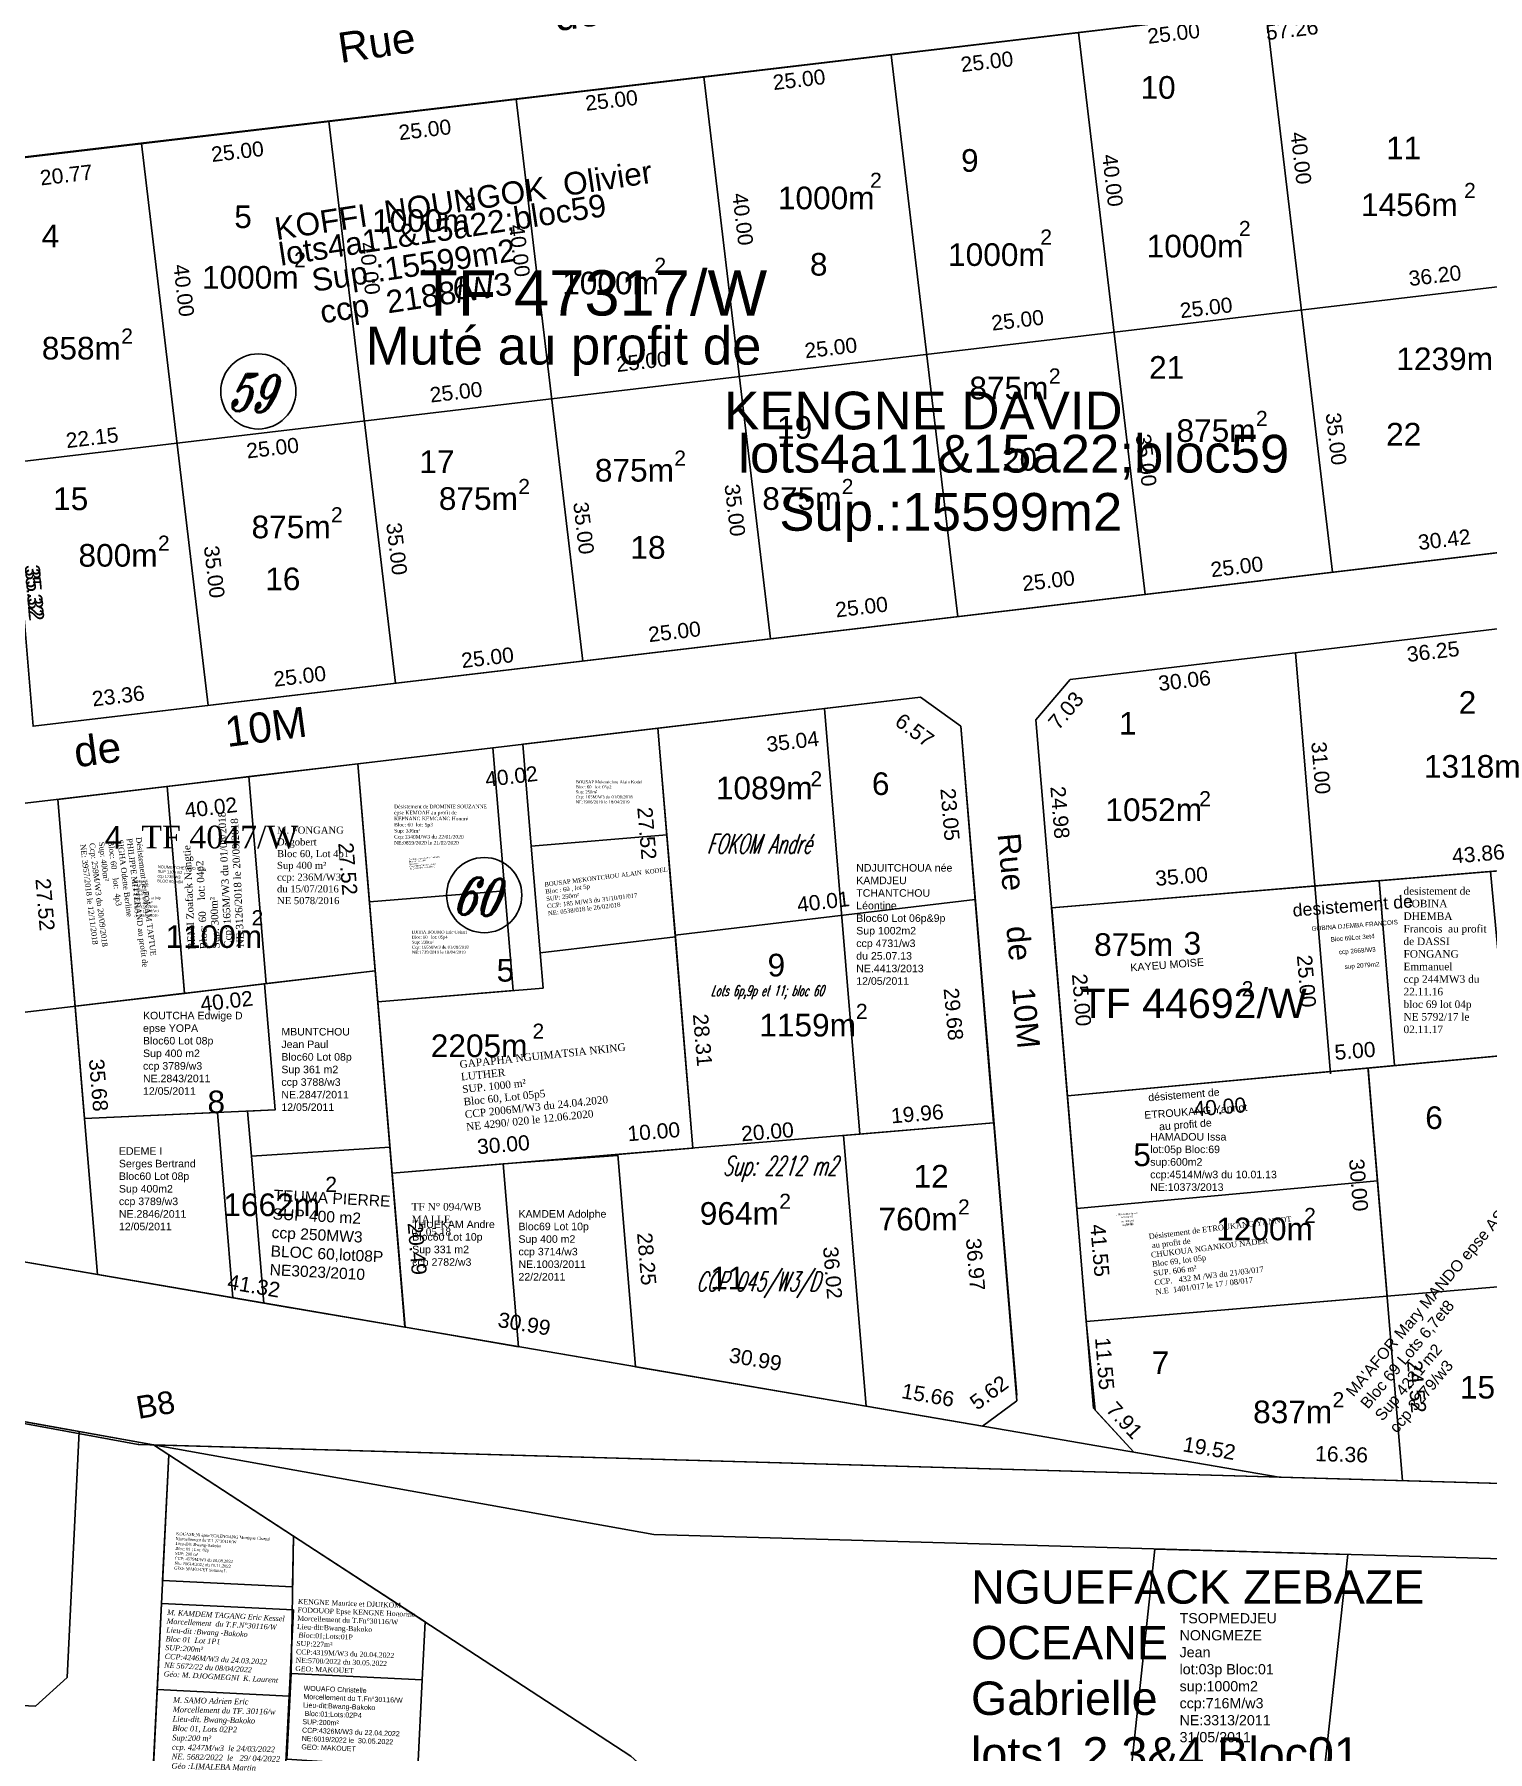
# Model space of a CAD drawing. Header units: millimetres. Extents: x 590121 to 927379, y 438565 to 1441738.
# Drawn here: x 924801.2 to 924993.8, y 1440473.2 to 1440700.8 of the extents above; entities that cross this region are included whole.
import ezdxf
from ezdxf.enums import TextEntityAlignment as Align

# ---------------------------------------------------------------- set-up
doc = ezdxf.new("R2010")
doc.units = ezdxf.units.MM
doc.header["$LTSCALE"] = 10
doc.layers.add('end maj 26 02 2021', color=30, linetype='Continuous')
doc.layers.add('Parcelles mal rattachées', color=1, linetype='Continuous')
doc.styles.add('FONT1', font='romanc.shx', dxfattribs={"width": 0.7, "oblique": 18, "height": 3})
doc.styles.add('FONT2', font='romant.shx', dxfattribs={"width": 0.7, "oblique": 18, "height": 3})
doc.styles.get("Standard").update_dxf_attribs({"font": 'arial.ttf'})
doc.styles.add('Times 1.0', font='times.ttf', dxfattribs={"width": 0.99, "height": 1})
doc.styles.add('Times 3.0', font='times.ttf', dxfattribs={"width": 0.99, "height": 3})

msp = doc.modelspace()

# ---------------------------------------------------------------- linework, layer by layer
at = {"layer": 'end maj 26 02 2021', "linetype": 'ByBlock'}
for p, q in [((924794.78, 1440683.97), (924996.41, 1440707.8)), ((925003.41, 1440633.1), (924801.05, 1440609.11))]:
    msp.add_line(p, q, dxfattribs=at)
at = {"layer": 'end maj 26 02 2021', "color": 7, "linetype": 'ByBlock', "ltscale": 14}
for p, q in [((924996.41, 1440707.8), (924794.79, 1440683.9)), ((924973.2, 1440629.52), (924964.38, 1440704)), ((924948.38, 1440626.58), (924939.55, 1440701.06)), ((924923.55, 1440623.64), (924914.72, 1440698.11)), ((924898.73, 1440620.69), (924889.9, 1440695.17)), ((924873.9, 1440617.75), (924865.07, 1440692.23)), ((924849.07, 1440614.81), (924840.25, 1440689.29)), ((924824.25, 1440611.86), (924815.42, 1440686.34)), ((924798.13, 1440644.01), (925005.03, 1440668.54))]:
    msp.add_line(p, q, dxfattribs=at)
at = {"layer": 'end maj 26 02 2021', "color": 7, "linetype": 'ByBlock', "lineweight": 25}
for p, q in [((924801.05, 1440609.11), (925003.41, 1440633.1)), ((924938.43, 1440615.33), (925004.28, 1440623.13)), ((924972.95, 1440563.07), (924968.28, 1440618.87)), ((924933.91, 1440609.95), (924938.43, 1440615.33)), ((924848.93, 1440604.72), (924918.63, 1440612.98)), ((924918.63, 1440612.98), (924923.94, 1440609.12)), ((924941.54, 1440518.74), (924933.91, 1440609.95)), ((924888.48, 1440553.22), (924883.82, 1440608.86)), ((924923.94, 1440609.12), (924931.36, 1440519.71)), ((924931.36, 1440520.48), (924923.94, 1440609.12)), ((924829.21, 1440602.38), (924848.93, 1440604.72)), ((924844.08, 1440604.15), (924848.62, 1440549.89)), ((924829.21, 1440602.38), (924689.88, 1440585.87)), ((924804.33, 1440599.43), (924809.6, 1440536.45)), ((925014.58, 1440591.6), (924935.99, 1440585.06)), ((924886.12, 1440581.44), (924925.86, 1440586.15)), ((924756.95, 1440566.12), (924846.37, 1440576.72)), ((925027.79, 1440568.43), (924938.08, 1440560.15)), ((924982.48, 1440509.15), (924977.94, 1440563.48)), ((924687.43, 1440557.4), (924840.15, 1440531.22)), ((924687.43, 1440557.4), (924850.33, 1440529.47)), ((924687.43, 1440557.4), (924835.22, 1440532.06)), ((924928.34, 1440556.56), (924848.62, 1440549.89)), ((924908.41, 1440554.89), (924911.41, 1440519)), ((924878.52, 1440552.39), (924880.87, 1440524.24)), ((924848.62, 1440549.89), (924850.33, 1440529.47)), ((925040.39, 1440538.61), (924940.58, 1440530.25)), ((924850.33, 1440529.47), (924931.78, 1440515.51)), ((924926.85, 1440516.35), (924855.26, 1440528.63)), ((924931.36, 1440519.71), (924926.85, 1440516.35)), ((924946.89, 1440512.92), (924941.54, 1440518.74)), ((924931.78, 1440515.51), (924941.96, 1440513.76)), ((924941.96, 1440513.76), (924966.13, 1440509.62)), ((924966.13, 1440509.62), (924946.89, 1440512.92)), ((925032.63, 1440507.71), (924966.13, 1440509.62))]:
    msp.add_line(p, q, dxfattribs=at)
at = {"layer": 'end maj 26 02 2021', "linetype": 'ByBlock', "ltscale": 0.0014}
for p, q in [((924848.62, 1440549.89), (924863.35, 1440551.12)), ((924863.35, 1440551.12), (924865.38, 1440526.89)), ((924850.33, 1440529.47), (924848.62, 1440549.89)), ((924865.38, 1440526.89), (924850.33, 1440529.47)), ((924816.99, 1440513.9), (924883.3, 1440501.99)), ((924880.26, 1440472.63), (924816.99, 1440513.9)), ((924883.3, 1440501.99), (925002.85, 1440498.56))]:
    msp.add_line(p, q, dxfattribs=at)
at = {"layer": 'end maj 26 02 2021', "color": 3, "linetype": 'ByBlock'}
for p, q in [((924711.34, 1440532.87), (924816.99, 1440513.9)), ((924815, 1440513.96), (924711.34, 1440532.87)), ((925032.63, 1440507.71), (924815, 1440513.96)), ((924816.99, 1440513.9), (924880.26, 1440472.63)), ((925166.56, 1440503.87), (924816.99, 1440513.9))]:
    msp.add_line(p, q, dxfattribs=at)
at = {"layer": 'end maj 26 02 2021', "color": 3, "linetype": 'ByBlock', "flags": 128}
msp.add_lwpolyline([(924794.79, 1440683.88), (924996.41, 1440707.8), (925001.81, 1440703.54), (925007.8, 1440638.45), (925003.41, 1440633.1), (924801.05, 1440609.11), (924794.79, 1440683.88)], dxfattribs=at)
at = {"layer": 'end maj 26 02 2021', "color": 3, "linetype": 'ByBlock', "lineweight": 30, "ltscale": 0.0014, "flags": 128}
msp.add_lwpolyline([(923920.6, 1440642.39), (923985.16, 1440579.58), (924041.36, 1440583.17), (924139.33, 1440573.19), (924240.53, 1440570.41), (924364.45, 1440543.24), (924459.64, 1440508.19), (924525.55, 1440516.73), (924578.96, 1440486.04), (924659.87, 1440500.65), (924711.34, 1440532.87), (924816.99, 1440513.9), (924880.26, 1440472.63), (924927.75, 1440429.92), (924990.63, 1440377.86), (924436.14, 1440405.03), (923816.36, 1440442.45), (923758.81, 1440615.97)], close=True, dxfattribs=at)
at = {"layer": 'end maj 26 02 2021', "linetype": 'ByBlock', "lineweight": -3, "ltscale": 0.0014, "flags": 128}
msp.add_lwpolyline([(924918.63, 1440612.98), (924923.94, 1440609.12), (924928.3, 1440556.56), (924910.6, 1440555.07), (924905.88, 1440611.47)], close=True, dxfattribs=at)
at = {"layer": 'end maj 26 02 2021', "linetype": 'ByBlock', "flags": 128}
msp.add_lwpolyline([(924905.88, 1440611.47), (924910.6, 1440555.07), (924908.41, 1440554.89), (924911.41, 1440519), (924880.87, 1440524.24), (924878.52, 1440552.39), (924888.48, 1440553.22), (924883.82, 1440608.86)], close=True, dxfattribs=at)
at = {"layer": 'end maj 26 02 2021', "color": 150}
for points in [[(924883.82, 1440608.86), (924885, 1440594.72), (924867.05, 1440593.22), (924865.92, 1440606.73)], [(924861.97, 1440606.27), (924863.55, 1440587.33), (924845.61, 1440585.83), (924844.08, 1440604.15)], [(924861.97, 1440606.27), (924863.55, 1440587.33), (924845.61, 1440585.83), (924844.08, 1440604.15)], [(924818.81, 1440601.15), (924821.1, 1440573.73), (924806.63, 1440572.01), (924804.33, 1440599.43)], [(924829.64, 1440602.44), (924831.93, 1440575.01), (924821.1, 1440573.72), (924818.81, 1440601.15)], [(924885, 1440594.72), (924886.14, 1440581.21), (924868.23, 1440579.08), (924867.05, 1440593.22)], [(924863.55, 1440587.33), (924864.66, 1440574.1), (924846.72, 1440572.59), (924845.61, 1440585.83)], [(924979.16, 1440548.88), (924980.44, 1440533.59), (924940.58, 1440530.25), (924939.33, 1440545.2)]]:
    msp.add_lwpolyline(points, close=True, dxfattribs=at)
at = {"layer": 'end maj 26 02 2021', "color": 3, "linetype": 'ByBlock', "flags": 128}
for points in [[(924844.08, 1440604.15), (924846.37, 1440576.72), (924806.63, 1440572.01), (924804.33, 1440599.43)], [(924780.38, 1440520.47), (924807.16, 1440515.66), (924805.56, 1440483.04), (924801.37, 1440479.25), (924778.65, 1440480.38)]]:
    msp.add_lwpolyline(points, close=True, dxfattribs=at)
at = {"layer": 'end maj 26 02 2021', "flags": 128}
msp.add_lwpolyline([(924844.08, 1440604.15), (924846.37, 1440576.72), (924831.93, 1440575.01), (924829.64, 1440602.44)], close=True, dxfattribs=at)
at = {"layer": 'end maj 26 02 2021', "color": 150, "linetype": 'ByBlock', "lineweight": -2, "flags": 128}
msp.add_lwpolyline([(924818.81, 1440601.15), (924821.1, 1440573.72), (924806.63, 1440572.01), (924804.33, 1440599.43)], close=True, dxfattribs=at)
at = {"layer": 'end maj 26 02 2021', "linetype": 'ByBlock', "flags": 128}
for points in [[(925014.58, 1440591.6), (925027.79, 1440568.43), (924938.08, 1440560.15), (924935.99, 1440585.06), (925014.62, 1440591.53)], [(924977.91, 1440563.83), (924980.44, 1440533.59), (924940.58, 1440530.25), (924938.08, 1440560.15)]]:
    msp.add_lwpolyline(points, dxfattribs=at)
at = {"layer": 'end maj 26 02 2021', "color": 150, "linetype": 'ByBlock', "lineweight": -3, "ltscale": 0.0014, "flags": 128}
for points in [[(924994.14, 1440589.85), (924996.11, 1440568.52), (925026.16, 1440571.29), (925027.78, 1440568.44), (924981.4, 1440564.15), (924979.38, 1440588.63)], [(924886.14, 1440581.21), (924888.48, 1440553.22), (924848.61, 1440549.89), (924846.72, 1440572.59), (924868.62, 1440574.43), (924868.23, 1440579.08)]]:
    msp.add_lwpolyline(points, close=True, dxfattribs=at)
at = {"layer": 'end maj 26 02 2021', "color": 3, "linetype": 'ByBlock', "ltscale": 0.0014, "flags": 128}
msp.add_lwpolyline([(924979.38, 1440588.67), (924981.4, 1440564.15), (924938.08, 1440560.15), (924936.03, 1440585.06)], close=True, dxfattribs=at)
at = {"layer": 'end maj 26 02 2021', "linetype": 'ByBlock', "ltscale": 0.0014, "flags": 128}
for points in [[(924846.37, 1440576.72), (924848.32, 1440553.36), (924829.98, 1440552.17), (924829.48, 1440558.11), (924833.12, 1440558.28), (924831.72, 1440574.98)], [(924831.72, 1440574.98), (924833.12, 1440558.27), (924807.87, 1440557.15), (924806.63, 1440572.01)], [(925027.78, 1440568.44), (925044.08, 1440553.32), (925032.63, 1440507.71), (924966.13, 1440509.62), (924946.89, 1440512.92), (924941.77, 1440518.49), (924940.58, 1440530.25), (924980.44, 1440533.59), (924977.91, 1440563.83)], [(924977.91, 1440563.82), (924979.16, 1440548.88), (924939.33, 1440545.2), (924938.08, 1440560.15)], [(924825.48, 1440557.93), (924827.53, 1440533.38), (924809.6, 1440536.45), (924807.87, 1440557.15)], [(924848.32, 1440553.36), (924850.32, 1440529.47), (924831.61, 1440532.68), (924829.98, 1440552.17)], [(924819.02, 1440512.58), (924880.26, 1440472.63), (924927.76, 1440429.92), (924990.63, 1440377.86), (924817.84, 1440386.33), (924813.09, 1440391.57)], [(924835.57, 1440501.78), (924852.98, 1440490.43), (924852.6, 1440482.74), (924835.23, 1440483.59)], [(924818.06, 1440492.87), (924835.54, 1440492.02), (924834.98, 1440480.6), (924817.49, 1440481.46)], [(924835.23, 1440483.59), (924852.6, 1440482.74), (924852.03, 1440471.09), (924834.67, 1440472.25)], [(924817.49, 1440481.46), (924834.98, 1440480.6), (924834.42, 1440469.18), (924816.94, 1440470.11)]]:
    msp.add_lwpolyline(points, close=True, dxfattribs=at)
at = {"layer": 'end maj 26 02 2021', "color": 3, "linetype": 'ByBlock', "lineweight": -3, "ltscale": 0.0014, "flags": 128}
msp.add_lwpolyline([(924863.35, 1440551.12), (924865.38, 1440526.89), (924850.33, 1440529.47), (924848.62, 1440549.89)], close=True, dxfattribs=at)
at = {"layer": 'end maj 26 02 2021', "linetype": 'ByBlock', "ltscale": 0.0014, "flags": 128}
msp.add_lwpolyline([(924878.52, 1440552.24), (924863.35, 1440551.12)], dxfattribs=at)
at = {"layer": 'end maj 26 02 2021', "color": 5, "linetype": 'ByBlock', "ltscale": 0.0014, "flags": 128}
msp.add_lwpolyline([(924949.67, 1440500.09), (924975.22, 1440499.36), (924971.01, 1440460.34), (924945.45, 1440461.08)], close=True, dxfattribs=at)
at = {"layer": 'end maj 26 02 2021', "color": 7, "linetype": 'ByBlock', "lineweight": 25}
for centre in [(924830.9, 1440653.49), (924860.82, 1440586.74)]:
    msp.add_circle(centre, 4.98, dxfattribs=at)
at = {"layer": 'end maj 26 02 2021', "color": 7, "linetype": 'ByBlock'}
msp.add_point((924815, 1440513.96), dxfattribs=at)
at = {"layer": 'Parcelles mal rattachées', "color": 6, "lineweight": 30, "ltscale": 0.0014, "flags": 128}
msp.add_lwpolyline([(924819.02, 1440512.58), (924835.57, 1440501.78), (924835.44, 1440495.07), (924818.2, 1440495.91)], close=True, dxfattribs=at)

# ---------------------------------------------------------------- texts
at = {"color": 7, "insert": (924818.84, 1440492.06), "char_height": 0.7, "width": 46.2905, "attachment_point": 1, "rotation": 356.8134}
msp.add_mtext('{\\fTimes New Roman|b0|i1|c0|p18;M. KAMDEM TAGANG Eric Kessel\\P\\C1;Morcellement  du T.F.N°30116/W\\P\\C7;Lieu-dit :Bwang -Bakoko\\PBloc 01  Lot 1P1\\PSUP:200m²\\PCCP:4246M/W3 du 24.03.2022\\PNE 5672/22 du 08/04/2022\\PGéo: M. DJOGMEGNI  K. Laurent}', dxfattribs=at)
at = {"char_height": 0.6669, "width": 22.6373, "attachment_point": 1, "rotation": 357.791}
for s, insert in [('{\\fTimes New Roman|b0|i0|c0|p18;KENGNE Maurice et DJUIKOM\\PFODOUOP Epse KENGNE Honorine\\P\\C1;Morcellement du T.Fn%%D30116/W\\P\\C256;Lieu-dit:Bwang-Bakoko\\P Bloc:01;Lots:01P\\C1;\\P\\C256;SUP:227m²\\PCCP:4319M/W3 du 20.04.2022\\PNE:5700/2022 du 30.05.2022\\PGEO: MAKOUET}', (924836.16, 1440493.48)), ('WOUAFO Christelle\\P{\\C1;Morcellement du T.Fn%%D30116/W\\P}Lieu-dit:Bwang-Bakoko\\P Bloc:01;Lots:02P4{\\C1;\\P}SUP:200m²\\PCCP:4326M/W3 du 22.04.2022\\PNE:6019/2022 le  30.05.2022\\P{\\C1;GEO: MAKOUET }', (924836.92, 1440481.99))]:
    msp.add_mtext(s, dxfattribs=dict(at, insert=insert))
at = {"insert": (924819.61, 1440480.47), "char_height": 0.7485, "width": 14.1943, "attachment_point": 1, "rotation": 358.6285, "style": 'Times 3.0'}
msp.add_mtext('{\\fTimes New Roman|b0|i1|c186|p18;M. SAMO Adrien Eric\\P\\C1;Morcellement du TF. 30116/w\\P\\C256;Lieu-dit. Bwang-Bakoko\\PBloc 01, Lots 02P2\\PSup:200 m²\\Pccp. 4247M/w3  le 24/03/2022\\PNE. 5682/2022  le   \\fTimes New Roman|b0|i1|c0|p18;29/\\fTimes New Roman|b0|i1|c186|p18; 04/2022\\P\\C1;Géo \\fTimes New Roman|b0|i1|c0|p18;:LIMALEBA Martin}', dxfattribs=at)
at = {"layer": 'end maj 26 02 2021', "color": 7, "linetype": 'ByBlock', "lineweight": 25}
for s, height, rotation, p in [('Rue            de         20M', 4, 8.3581, (924841.78, 1440697)), ('Rue            de         10M', 4, 7.6493, (924778.14, 1440599.82)), ('Rue    de   10M', 3, 275.3629, (924928.82, 1440594.82)), ('Rue    de   10M', 3, 275.3629, (924928.82, 1440594.82)), ('Rue    de   10M', 3, 275.3629, (924928.82, 1440594.82)), ('B8', 3, 9.8588, (924815, 1440517.31)), ('B8', 3, 9.8588, (924815, 1440517.31))]:
    msp.add_text(s, height=height, rotation=rotation, dxfattribs=at).set_placement(p)
at = {"layer": 'end maj 26 02 2021', "color": 7, "linetype": 'ByBlock'}
for s, rotation, p in [('57.26', 6.76, (924964.47, 1440700.04)), ('40.00', 276.76, (924942.67, 1440684.81)), ('40.00', 276.76, (924893.68, 1440679.67)), ('35.00', 276.76, (924947.12, 1440647.74)), ('35.00', 276.76, (924847.84, 1440635.98)), ('35.32', 274.784, (924799.92, 1440630.46))]:
    msp.add_text(s, height=2, rotation=rotation, dxfattribs=at).set_placement(p)
for s, height, p in [('10', 3, (924947.76, 1440692.28)), ('11', 3, (924980.3, 1440684.26)), ('9', 3, (924923.99, 1440682.6)), ('1000m', 3, (924899.72, 1440677.63)), ('2', 2, (924911.94, 1440680.47)), ('2', 2, (924990.63, 1440679.12)), ('5', 3, (924827.71, 1440675.14)), ('2', 2, (924858.19, 1440677.46)), ('1456m', 3, (924976.97, 1440676.72)), ('1000m', 3, (924845.97, 1440674.63)), ('2', 2, (924960.8, 1440674.08)), ('4', 3, (924802.19, 1440672.59)), ('2', 2, (924934.49, 1440672.95)), ('1000m', 3, (924948.58, 1440671.25)), ('2', 2, (924835.64, 1440669.95)), ('2', 2, (924883.37, 1440669.2)), ('8', 3, (924903.97, 1440668.84)), ('1000m', 3, (924922.27, 1440670.12)), ('1000m', 3, (924823.42, 1440667.11)), ('1000m', 3, (924871.15, 1440666.36)), ('6', 3, (924856.64, 1440665.74)), ('858m', 3, (924802.21, 1440657.72)), ('2', 2, (924812.73, 1440659.83)), ('21', 3, (924948.9, 1440655.17)), ('1239m', 3, (924981.65, 1440656.31)), ('875m', 3, (924925.09, 1440652.44)), ('2', 2, (924935.62, 1440654.54)), ('2', 2, (924963.06, 1440648.91)), ('19', 3, (924899.62, 1440647.22)), ('875m', 3, (924952.53, 1440646.8)), ('22', 3, (924980.3, 1440646.32)), ('17', 3, (924852.23, 1440642.68)), ('875m', 3, (924875.48, 1440641.54)), ('2', 2, (924886, 1440643.65)), ('20', 3, (924929.41, 1440642.99)), ('2', 2, (924865.33, 1440639.89)), ('2', 2, (924908.18, 1440639.89)), ('15', 3, (924803.71, 1440637.76)), ('875m', 3, (924854.81, 1440637.79)), ('875m', 3, (924897.66, 1440637.79)), ('2', 2, (924840.52, 1440636.14)), ('875m', 3, (924830, 1440634.03)), ('800m', 3, (924807.07, 1440630.27)), ('2', 2, (924817.6, 1440632.38)), ('18', 3, (924880.19, 1440631.32)), ('16', 3, (924831.81, 1440627.15))]:
    msp.add_text(s, height=height, dxfattribs=at).set_placement(p)
at = {"layer": 'end maj 26 02 2021', "linetype": 'ByBlock'}
for s, height, rotation, p in [('KOFFI  NOUNGOK  Olivier', 3, 8.6866, (924833.31, 1440673.53)), ('  lots4a11&15a22;bloc59', 3, 8.6866, (924831.56, 1440669.78)), ('   Sup.:15599m2', 3, 8.6866, (924834.76, 1440666.16)), ('   ccp  2188/W3', 3, 8.6866, (924835.87, 1440661.96)), ('GOBINA DJEMBA FRANCOIS', 0.6, 4.4839, (924970.45, 1440581.99)), ('Bloc 69Lot 3et4', 0.6, 4.4839, (924972.98, 1440580.57)), ('KAYEU MOISE', 1.0175, 4.4839, (924946.45, 1440576.62)), ('ccp 2669/W3', 0.6, 4.4839, (924974.06, 1440578.89)), ('sup 2079m2', 0.6, 4.4839, (924974.83, 1440576.95)), ('ETROUKANG Yannot', 0.2058, 4.4839, (924944.54, 1440544.28)), ('Bloc 69Lot 5', 0.2058, 4.4839, (924945.15, 1440543.93)), ('ccp 3060/W3', 0.2058, 4.4839, (924945.26, 1440543.38)), ('sup1207m2', 0.206, 4.4839, (924945.39, 1440542.9))]:
    msp.add_text(s, height=height, rotation=rotation, dxfattribs=at).set_placement(p)
at = {"layer": 'end maj 26 02 2021', "color": 1, "linetype": 'ByBlock'}
for s, height, p in [('TF 47317/W', 6, (924852.2, 1440663.55)), ('Muté au profit de', 5, (924845.13, 1440657.05)), ('TF 44692/W', 3.9, (924939.82, 1440570.45))]:
    msp.add_text(s, height=height, dxfattribs=at).set_placement(p)
at = {"layer": 'end maj 26 02 2021', "color": 7, "linetype": 'ByBlock', "style": 'FONT2', "oblique": 18, "width": 0.7}
for s, p in [('59', (924826.73, 1440650.97)), ('59', (924826.73, 1440650.97)), ('60', (924856.56, 1440584.23))]:
    msp.add_text(s, height=5, rotation=357, dxfattribs=at).set_placement(p)
at = {"layer": 'end maj 26 02 2021', "linetype": 'ByBlock'}
for s, p in [('KENGNE DAVID', (924892.61, 1440648.46)), ('  lots4a11&15a22;bloc59', (924890.59, 1440642.74)), ('   Sup.:15599m2', (924894.09, 1440635.03))]:
    msp.add_text(s, height=5, dxfattribs=at).set_placement(p)
at = {"layer": 'end maj 26 02 2021', "color": 7, "linetype": 'ByBlock', "lineweight": 25}
for s, height, p in [('2', 3, (924989.91, 1440610.77)), ('1', 3, (924944.92, 1440608.01)), ('1318m', 3, (924985.31, 1440602.3)), ('2', 2, (924904.04, 1440601.15)), ('6', 3, (924912.18, 1440600.01)), ('1089m', 3, (924891.51, 1440599.44)), ('1052m', 3, (924943.11, 1440596.56)), ('2', 2, (924955.54, 1440598.52)), ('4', 3, (924810.54, 1440592.88)), ('2', 2, (924830, 1440582.74)), ('1100m', 3, (924818.6, 1440579.74)), ('875m', 3, (924941.61, 1440578.69)), ('3', 3, (924953.47, 1440578.86)), ('5', 3, (924862.46, 1440575.28)), ('9', 3, (924898.36, 1440575.97)), ('2', 2, (924961.17, 1440573.34)), ('2', 2, (924910.06, 1440570.34)), ('2', 2, (924867.21, 1440567.71)), ('1159m', 3, (924897.26, 1440568.01)), ('2205m', 3, (924853.74, 1440565.28)), ('8', 3, (924824.16, 1440557.84)), ('6', 3, (924985.48, 1440555.75)), ('5', 3, (924946.81, 1440550.83)), ('12', 3, (924917.7, 1440547.99)), ('2', 2, (924839.77, 1440547.42)), ('1662m', 3, (924826.26, 1440544.21)), ('964m', 3, (924889.38, 1440543.06)), ('2', 2, (924899.91, 1440545.17)), ('2', 2, (924923.59, 1440544.42)), ('760m', 3, (924913.06, 1440542.31)), ('1200m', 3, (924957.79, 1440541)), ('2', 2, (924969.44, 1440543.29)), ('11', 3, (924890.75, 1440534.49)), ('7', 3, (924949.26, 1440523.27)), ('1518m', 3, (924990.08, 1440520.03)), ('837m', 3, (924962.68, 1440516.76)), ('2', 2, (924973.2, 1440518.87))]:
    msp.add_text(s, height=height, dxfattribs=at).set_placement(p)
at = {"layer": 'end maj 26 02 2021', "color": 5, "linetype": 'ByBlock', "style": 'FONT1', "oblique": 18, "width": 0.6}
for s, height, p in [('FOKOM André', 2.5635, (924904.16, 1440591.48)), ('Lots 6p,9p et 11; bloc 60', 1.3939, (924905.8, 1440572.96)), ('Sup: 2212 m2', 2.5635, (924907.57, 1440548.83)), ('CCP 045/W3/D', 2.5635, (924905.23, 1440533.47))]:
    msp.add_text(s, height=height, dxfattribs=at).set_placement(p, align=Align.BOTTOM_RIGHT)
at = {"layer": 'end maj 26 02 2021', "color": 1, "linetype": 'ByBlock'}
for s, height, p in [('desistement de', 1.6866, (924967.98, 1440583.88)), ('désistement de ', 1, (924948.83, 1440559.42)), ('ETROUKANG Yannot', 1, (924948.31, 1440557.09)), ('au profit de', 1, (924950.26, 1440555.56))]:
    msp.add_text(s, height=height, rotation=4.4839, dxfattribs=at).set_placement(p)
at = {"layer": 'end maj 26 02 2021', "color": 7, "linetype": 'ByBlock', "char_height": 2, "attachment_point": 5}
for s, insert, rotation in [('\\A1;25.00', (924952.15, 1440700.94), 6.76), ('\\A1;25.00', (924927.42, 1440697.19), 6.76), ('\\A1;25.00', (924902.53, 1440694.81), 6.76), ('\\A1;25.00', (924877.68, 1440692.06), 6.76), ('\\A1;25.00', (924852.96, 1440688.17), 6.76), ('\\A1;40.00', (924969.02, 1440684.41), 276.76), ('\\A1;25.00', (924828.13, 1440685.28), 6.76), ('\\A1;20.77', (924805.45, 1440682.17), 6.76), ('\\A1;40.00', (924865.5, 1440672.14), 276.76), ('\\A1;40.00', (924845.65, 1440669.79), 276.76), ('\\A1;40.00', (924821.02, 1440666.87), 276.76), ('\\A1;36.20', (924986.77, 1440668.83), 6.76), ('\\A1;25.00', (924956.46, 1440664.58), 6.76), ('\\A1;25.00', (924931.48, 1440662.93), 6.76), ('\\A1;25.00', (924906.74, 1440659.26), 6.76), ('\\A1;25.00', (924881.78, 1440657.44), 6.76), ('\\A1;25.00', (924857.09, 1440653.4), 6.76), ('\\A1;22.15', (924808.88, 1440647.36), 6.76), ('\\A1;35.00', (924973.67, 1440647.2), 276.76), ('\\A1;25.00', (924832.79, 1440645.99), 6.76), ('\\A1;35.00', (924894.03, 1440637.76), 276.76), ('\\A1;35.00', (924873.99, 1440635.38), 276.76), ('\\A1;30.42', (924988.01, 1440633.86), 6.76), ('\\A1;35.00', (924825.06, 1440629.58), 276.76), ('\\A1;25.00', (924960.53, 1440630.25), 6.76), ('\\A1;25.00', (924935.57, 1440628.4), 6.76), ('\\A1;25.00', (924910.81, 1440624.92), 6.76), ('\\A1;25.00', (924886.03, 1440621.65), 6.76), ('\\A1;25.00', (924861.26, 1440618.21), 6.76), ('\\A1;25.00', (924836.38, 1440615.74), 6.76), ('\\A1;23.36', (924812.34, 1440613.13), 6.76)]:
    msp.add_mtext(s, dxfattribs=dict(at, insert=insert, rotation=rotation))
at = {"layer": 'end maj 26 02 2021', "color": 7, "linetype": 'ByBlock', "lineweight": 25, "attachment_point": 5}
for s, insert, char_height, rotation in [('\\A1;35.32', (924801.26, 1440626.56), 2, 274.784), ('\\A1;36.25', (924986.52, 1440619.02), 2, 6.76), ('\\A1;30.06', (924953.59, 1440615.17), 2, 6.76), ('\\A1;7.03', (924937.89, 1440611.2), 2, 49.902), ('\\A1;6.57', (924917.84, 1440608.59), 2, 324.0231), ('\\A1;35.04', (924901.68, 1440607.1), 2, 6.76), ('\\A1;31.00', (924971.65, 1440603.6), 2, 274.784), ('\\A1;40.02', (924864.43, 1440602.47), 2, 6.76), ('\\A1;23.05', (924922.52, 1440597.43), 2, 274.784), ('\\A1;24.98', (924937.09, 1440597.69), 2, 274.784), ('\\A1;40.02', (924824.62, 1440598.34), 2, 6.76), ('\\A1;27.52', (924882.37, 1440594.93), 2, 274.784), ('\\A1;27.52', (924842.75, 1440590.23), 2, 274.784), ('\\A1;43.86', (924992.52, 1440592.2), 2, 4.784), ('\\A1;35.00', (924953.2, 1440589.23), 2, 4.784), ('\\A1;27.52', (924802.64, 1440585.49), 2, 274.784), ('\\A1;40.01', (924905.74, 1440585.87), 2, 6.76), ('\\A1;25.00', (924969.75, 1440575.34), 2, 274.784), ('\\A1;25.00', (924939.95, 1440572.85), 2, 274.784), ('\\A1;40.02', (924826.7, 1440572.69), 2, 6.76), ('\\A1;29.68', (924922.98, 1440570.97), 2, 275.2949), ('\\A1;28.31', (924889.74, 1440567.53), 2, 274.784), ('\\A1;5.00', (924976.18, 1440566.1), 2, 4.784), ('\\A1;35.68', (924809.72, 1440561.56), 2, 274.784), ('\\A1;40.00', (924958.27, 1440558.67), 2, 4.784), ('\\A1;19.96', (924918.19, 1440557.76), 2, 4.784), ('\\A1;10.00', (924883.28, 1440555.39), 2, 4.784), ('\\A1;20.00', (924898.34, 1440555.38), 2, 4.784), ('\\A1;30.00', (924863.36, 1440553.67), 2, 4.784), ('\\A1;30.00', (924976.65, 1440548.32), 2, 274.784), ('\\A1;20.49', (924851.94, 1440539.89), 2, 274.784), ('\\A1;28.25', (924882.34, 1440538.53), 2, 274.784), ('\\A1;41.55', (924942.37, 1440539.66), 2, 274.784), ('\\A1;40.00', (924946.3, 1440543.17), 0.274, 4.784), ('\\A1;36.02', (924906.97, 1440536.7), 2, 274.784), ('\\A1;36.97', (924925.9, 1440537.81), 2, 274.6844), ('\\A1;41.32', (924830.31, 1440534.95), 2, 350.2725), ('\\A1;30.99', (924866.13, 1440529.92), 2, 350.2725), ('\\A1;11.55', (924943.01, 1440524.66), 2, 274.784), ('\\A1;30.99', (924896.76, 1440525.23), 2, 350.2725), ('\\A1;24.52', (924984.34, 1440521.61), 2, 274.784), ('\\A1;15.66', (924919.61, 1440520.48), 2, 350.2725), ('\\A1;5.62', (924927.7, 1440520.81), 2, 36.6616), ('\\A1;7.91', (924945.64, 1440517.14), 2, 312.5405), ('\\A1;19.52', (924956.88, 1440513.43), 2, 350.2725), ('\\A1;16.36', (924974.4, 1440512.63), 2, 358.3565)]:
    msp.add_mtext(s, dxfattribs=dict(at, insert=insert, char_height=char_height, rotation=rotation))
at = {"layer": 'end maj 26 02 2021', "attachment_point": 1}
for s, width, heights, insert, char_height in [('{\\fTimes New Roman|b0|i0|c0|p18;BOUSAP Mekontchou Alain Kodel\\PBloc: 60   lot: 05p2\\PSup: 250m²\\PCcp: 165M/W3 du 01/08/2018\\PNE:1916/2019 le 18/04/2019}', 39.8619, [25.09], (924872.95, 1440601.95), 0.4), ('{\\fTimes New Roman|b0|i0|c0|p18;\\C1;Désistement de DJOMINIE SOUZANNE \\Pépse KEMOAH au profit de\\C256;\\PKEPNANG KEMGANG Honoré\\PBloc: 60  lot: 5p3\\PSup: 336m²\\PCcp:1340M/W3 du 22/01/2020\\PNE:0859/2020 le 21/02/2020}', 66.4839, [20.11], (924848.89, 1440598.72), 0.4806), ('{\\fTimes New Roman|b0|i0|c0|p18;DJITIA BOUMO Eric Cokari\\PBloc: 60   lot: 05p4\\PSup: 239m²\\PCcp: 165M/W3 du 01/08/2018\\PNE:1739/2019 le 18/04/2019}', 39.8619, [25.09], (924851.24, 1440582.05), 0.4)]:
    msp.add_mtext_dynamic_manual_height_columns(s, width=width, gutter_width=12.5, heights=heights, dxfattribs=dict(at, insert=insert, char_height=char_height))
for s, width, heights, insert, char_height, rotation in [('{\\fTimes New Roman|b0|i0|c186|p18;REMI Zoafack Nangtie\\PBloc: 60    lot: 04p2\\PSup: 300m²\\PCcp: 165M/W3 du 01/08/2018\\PNE:3126/2018 le 20/09/2018}', 61.3246, [27.31], (924821.58, 1440579.49), 0.9717, 92.7647), ('{\\fTimes New Roman|b0|i0|c0|p18;\\C1;Désistement de FOKAM TAPTUE\\PPHILIPPE MITTERAND au profit de\\P\\C256;SIGHA Odette Berline\\PBloc: 60    lot:  4p3\\PSup: 400m²\\PCcp: 259M/W3 du 20/09/2018\\PNE: 3957/2018 le 12/11/2018}', 95.4334, [29.36], (924815.42, 1440594.47), 0.7454, 277.1125), ('{\\fTimes New Roman|b0|i0|c0|p18;DJOMINIE épse Kemoah Souzanne\\PBloc: 60   lot: 05p3\\PSup:336m²\\PCcp:434M/W3 du 30/10/2018\\PNE:2834/2019/  le 23/05/019}', 245.5199, [93.01], (924850.84, 1440591.55), 0.1865, 5.5355), ('{\\fTimes New Roman|b0|i0|c0|p18;BOUSAP MEKONTCHOU ALAIN  KODEL\\PBloc : 60 , lot 5p\\PSUP: 250m²\\PCCP: 185 M/W3 du 31/10/01/017\\PNE: 0538/018 le 26/02/018}', 104.4767, [0], (924868.76, 1440588.44), 0.5795, 7.0348)]:
    msp.add_mtext_dynamic_manual_height_columns(s, width=width, gutter_width=12.5, heights=heights, dxfattribs=dict(at, insert=insert, char_height=char_height, rotation=rotation))
at = {"layer": 'end maj 26 02 2021', "color": 150, "linetype": 'ByBlock', "lineweight": -3, "ltscale": 0.0014, "attachment_point": 1, "style": 'Times 1.0'}
for s, insert, char_height, width in [('{\\fTimes New Roman|b0|i0|c0|p0;\\C1;TF 4047/W}', (924815.4, 1440595.94), 3, 22.2738), ('desistement de GOBINA DHEMBA Francois  au profit de DASSI FONGANG Emmanuel \\Pccp 244MW3 du 22.11.16\\Pbloc 69 lot 04p\\PNE 5792/17 le 02.11.17', (924982.61, 1440587.79), 1, 11.3838), ('{\\C1;TF N° 094/WB\\PMAJ LE 07.05.18}', (924851.2, 1440545.95), 1, 9.0959)]:
    msp.add_mtext(s, dxfattribs=dict(at, insert=insert, char_height=char_height, width=width))
at = {"layer": 'end maj 26 02 2021', "color": 0, "linetype": 'ByBlock', "insert": (924833.37, 1440595.82), "char_height": 0.9338, "width": 4.18233e-11, "attachment_point": 1}
msp.add_mtext('{\\fTimes New Roman|b0|i0|c0|p18;M. FONGANG \\PDagobert\\PBloc 60, Lot 4p1\\PSup 400 m²\\Pccp: 236M/W3\\Pdu 15/07/2016\\PNE 5078/2016}', dxfattribs=at)
at = {"layer": 'end maj 26 02 2021', "linetype": 'ByBlock', "attachment_point": 1, "rotation": 357.0076}
for s, insert, char_height, width in [('NOUME TCHETCHO GUY\\PSUP 1100 m2\\Pccp 173MW3\\PBLOC 60,lot04\\P ', (924817.62, 1440590.7), 0.373, 15.4478), ('TEUMA PIERRE\\PSUP 400 m2\\Pccp 250MW3\\PBLOC 60,lot08P\\PNE3023/2010\\P ', (924832.96, 1440547.72), 1.4797, 61.29)]:
    msp.add_mtext(s, dxfattribs=dict(at, insert=insert, char_height=char_height, width=width))
at = {"layer": 'end maj 26 02 2021', "linetype": 'ByBlock', "ltscale": 0.0014, "attachment_point": 1}
for s, insert, char_height, width in [('{\\C7;NDJUITCHOUA née\\PKAMDJEU \\PTCHANTCHOU\\PLéontine \\PBloc60 Lot 06p&9p\\PSup 1002m2\\Pccp 4731/w3\\Pdu 25.07.13\\PNE.4413/2013\\P12/05/2011}', (924910.11, 1440590.86), 1, 42.3), ('{\\C7;KOUTCHA Edwige D\\Pepse YOPA\\PBloc60 Lot 08p\\PSup 400 m2\\Pccp 3789/w3\\PNE.2843/2011\\P12/05/2011}', (924815.62, 1440571.28), 1, 42.3), ('{\\C7;MBUNTCHOU \\PJean Paul\\PBloc60 Lot 08p\\PSup 361 m2\\Pccp 3788/w3\\PNE.2847/2011\\P12/05/2011}', (924833.95, 1440569.14), 1, 42.3), ('{\\C7;EDEME I\\PSerges Bertrand\\PBloc60 Lot 08p\\PSup 400m2\\Pccp 3789/w3\\PNE.2846/2011\\P12/05/2011}', (924812.43, 1440553.33), 1, 42.3), ('{\\C7;KAMDEM Adolphe\\PBloc69 Lot 10p\\PSup 400 m2\\Pccp 3714/w3\\PNE.1003/2011\\P22/2/2011}', (924865.36, 1440545), 1, 42.3), ('{\\C7;THUEKAM Andre\\PBloc60 Lot 10p\\PSup 331 m2\\Pccp 2782/w3}', (924851.28, 1440543.62), 1, 42.3), ('{\\C7;NGUEFACK ZEBAZE OCEANE\\PGabrielle\\Plots1.2.3&4 Bloc01\\Psup9000m2\\Pccp3687/w3\\PNE.554/2011\\P26/01/2011}', (924925.31, 1440497.27), 4.4226, 64.57)]:
    msp.add_mtext(s, dxfattribs=dict(at, insert=insert, char_height=char_height, width=width))
at = {"layer": 'end maj 26 02 2021', "color": 1, "linetype": 'ByBlock', "lineweight": -2, "insert": (924814.34, 1440588.72), "char_height": 0.3422, "width": 3.7985, "attachment_point": 1, "rotation": 1.8317}
msp.add_mtext('\\A1;{\\fTimes New Roman|b0|i0|c0|p18;\\C0;FOKOM TAPTUE Philippe Mitterand\\PBloc 60, Lot 04p\\PSup: 400m²\\PNE 4236/2016\\PCCP 150M/W3 \\Pdu  25/05/2016}', dxfattribs=at)
at = {"layer": 'end maj 26 02 2021', "color": 150, "linetype": 'ByBlock', "lineweight": -3, "ltscale": 0.0014, "attachment_point": 1, "style": 'Times 1.0'}
for s, insert, char_height, width, rotation in [('{\\C256;GAPAPHA NGUIMATSIA NKING\\PLUTHER\\PSUP. 1000 m²\\PBloc 60, Lot 05p5\\PCCP 2006M/W3 du 24.04.2020\\PNE 4290/ 020 le 12.06.2020}', (924857.51, 1440564.82), 1, 54.2376, 5.9991), ('\\A1;{\\fTimes New Roman|b0|i0|c186|p18;\\C256;KOUAMENI épse TCHENGANG Monique Chantal\\P\\C1;Morcellement du T.F N°30116/W\\fTimes New Roman|b1|i0|c0|p18;\\C256;\\P\\fTimes New Roman|b0|i0|c0|p18;Lieu-Dit: Bwang-Bakoko\\P\\A0;Bloc: 01 ; Lot: 01p\\A1;\\fTimes New Roman|b1|i0|c0|p18;\\L\\P\\A0;\\fTimes New Roman|b0|i0|c186|p18;\\lSUP\\fTimes New Roman|b0|i0|c0|p18;:\\fTimes New Roman|b0|i0|c186|p18; \\fTimes New Roman|b0|i0|c0|p18;200\\fTimes New Roman|b0|i0|c186|p18; m²\\PCCP\\fTimes New Roman|b0|i0|c0|p18;:\\fTimes New Roman|b0|i0|c186|p18; \\fTimes New Roman|b0|i0|c0|p18;4579\\fTimes New Roman|b0|i0|c186|p18;M/W\\fTimes New Roman|b0|i0|c0|p18;3\\fTimes New Roman|b0|i0|c186|p18; du \\fTimes New Roman|b0|i0|c0|p18;16\\fTimes New Roman|b0|i0|c186|p18;.\\fTimes New Roman|b0|i0|c0|p18;08\\fTimes New Roman|b0|i0|c186|p18;.202\\fTimes New Roman|b0|i0|c0|p18;2\\fTimes New Roman|b0|i0|c186|p18;\\PNE\\fTimes New Roman|b0|i0|c0|p18;:\\fTimes New Roman|b0|i0|c186|p18; \\fTimes New Roman|b0|i0|c0|p18;10614/2022 du\\fTimes New Roman|b0|i0|c186|p18; \\fTimes New Roman|b0|i0|c0|p18;10\\fTimes New Roman|b0|i0|c186|p18;.\\fTimes New Roman|b0|i0|c0|p18;11\\fTimes New Roman|b0|i0|c186|p18;.202\\fTimes New Roman|b0|i0|c0|p18;2\\P\\C3;GEO: MAKOUET Sonnita L}', (924820.03, 1440502.32), 0.39093, 15.7164, 356.7394)]:
    msp.add_mtext(s, dxfattribs=dict(at, insert=insert, char_height=char_height, width=width, rotation=rotation))
at = {"layer": 'end maj 26 02 2021', "color": 5, "linetype": 'ByBlock', "width": 29.01, "attachment_point": 1}
for s, insert, char_height in [('{\\C7;HAMADOU Issa\\Plot:05p Bloc:69\\Psup:600m2\\Pccp:4514M/w3 du 10.01.13\\PNE:10373/2013}', (924949.05, 1440555.22), 1), ('{\\C7;TSOPMEDJEU \\PNONGMEZE\\PJean\\Plot:03p Bloc:01\\Psup:1000m2\\Pccp:716M/w3\\PNE:3313/2011\\P31/05/2011}', (924952.94, 1440491.59), 1.3506)]:
    msp.add_mtext(s, dxfattribs=dict(at, insert=insert, char_height=char_height))
at = {"layer": 'end maj 26 02 2021', "linetype": 'ByBlock', "ltscale": 0.0014, "insert": (924974.84, 1440521.12), "char_height": 1.5, "width": 62.45, "attachment_point": 1, "rotation": 49.9893}
msp.add_mtext("{\\C7;MA'AFOR Mary MANDO epse ASENEH\\PBloc 69 Lots 6,7et8\\PSup 4231 m2\\Pccp 3279/w3}", dxfattribs=at)
at = {"layer": 'end maj 26 02 2021', "insert": (924948.8, 1440541.87), "char_height": 0.7391, "width": 49.4785, "attachment_point": 1, "rotation": 7.0919}
msp.add_mtext('{\\fTimes New Roman|b0|i0|c0|p18;\\C1;Désistement de ETROUKANG YANNOT\\P au profit de \\C256;\\PCHUKOUA NGANKOU NADER\\PBloc 69, lot 05p\\PSUP. 606 m²\\PCCP.   432 M /W3 du 21/03/017\\PN.E  1401/017 le 17 / 08/017}', dxfattribs=at)

doc.saveas('drawing.dxf')
